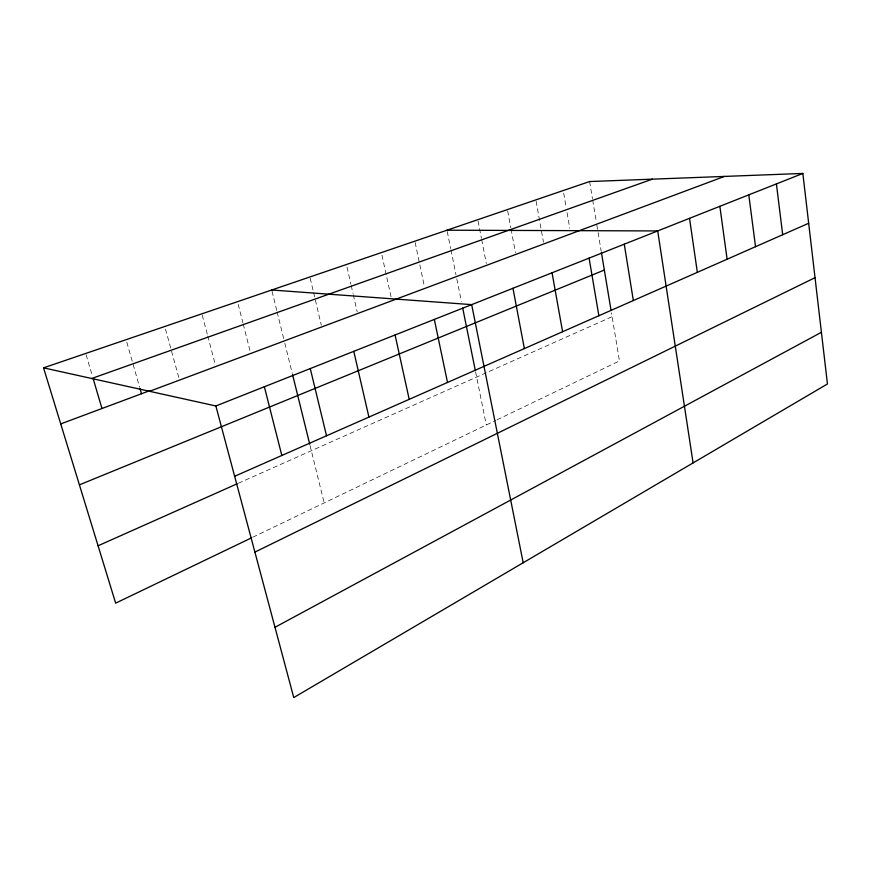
<?xml version="1.0" encoding="UTF-8"?>
<svg xmlns="http://www.w3.org/2000/svg" width="871" height="871" viewBox="0 0 871 871"><rect width="100%" height="100%" fill="white"/><g stroke="black" fill="none" stroke-linecap="round" stroke-linejoin="round"><path stroke-width="0.65" stroke-dasharray="4.36 3.27" d="M252.786 537.233L495.871 420.377M497.058 419.8L619.477 360.953L611.464 312.809M238.393 483.242L612.106 316.674M86.098 354.737L92.522 376.501M126.828 342.259L139.643 387.323M165.49 329.075L179.001 378.319M202.224 315.128L207.407 334.714M207.755 336.021L215.355 364.742M238.175 304.306L242.878 322.738M243.216 324.045L250.271 351.688M272.035 291.295L276.815 310.707M277.13 312.003L283.837 339.189M284.806 343.12L292.264 373.387M310.043 445.506L324.186 502.905M310.218 278.274L313.299 291.306M313.604 292.602L321.312 325.188M347.017 267.136L350.904 284.207M351.198 285.525L352.995 293.396M353.288 294.714L357.175 311.785M381.955 255.236L391.221 297.632M415.14 242.465L424.427 286.69M447.248 231.523L450.699 248.605M450.96 249.912L456.001 274.888M456.807 278.862L461.38 301.497M475.566 371.765L486.301 424.972M478.059 221.016L481.413 238.295M481.674 239.623L486.323 263.554M507.651 210.891L510.82 227.875M511.07 229.182L515.458 252.699M536.101 201.201L543.471 242.214M563.689 193.144L566.172 207.45M567.065 212.655L569.765 228.267M589.602 181.549L592.454 198.708M592.672 200.025L596.417 222.453M596.853 225.066L601.142 250.87"/><path stroke-width="1.31" d="M274.986 627.283L821.407 332.287M254.909 552.094L815.027 277.675M251.577 537.821L115.658 603.157L43.55 367.845L589.602 181.549L802.844 173.438L827.45 383.969L293.756 697.562L215.866 405.973L43.55 367.845M98.075 545.779L237.152 483.797M234.647 476.274L808.669 223.27M79.403 484.864L604.343 270.043M215.866 405.973L802.844 173.438M60.73 423.916L150.313 390.458M149.562 391.297L724.454 176.421M91.705 378.493L652.39 179.154M446.986 230.205L657.703 230.935L693.087 462.915M271.708 289.999L471.679 304.632L523.199 562.753M93.284 379.059L101.972 408.521M140.013 388.608L141.483 393.768M264.37 386.757L281.834 455.479M292.591 374.693L309.717 444.199M310.272 368.575L326.527 435.783M353.778 351.329L368.923 417.089M395.075 334.976L409.207 399.343M434.324 319.428L447.52 382.456M462.708 308.073L475.294 370.436M512.965 288.268L524.364 348.585M552.04 272.786L562.601 331.731M589.09 258.11L598.878 315.738M601.36 252.144L611.028 310.228M624.267 244.174L633.337 300.549M689.527 218.327L697.344 272.34M719.86 206.307L727.111 259.22M748.788 194.843L755.538 246.689M776.42 183.901L782.691 234.724"/></g></svg>
